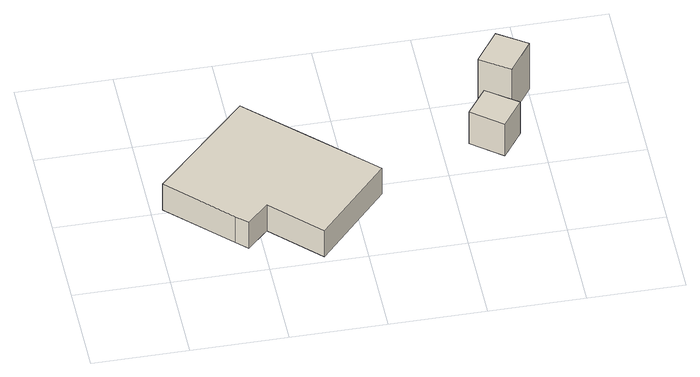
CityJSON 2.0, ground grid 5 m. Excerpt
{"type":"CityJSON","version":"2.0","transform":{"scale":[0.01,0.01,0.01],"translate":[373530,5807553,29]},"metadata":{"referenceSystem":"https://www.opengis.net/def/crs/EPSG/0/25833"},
"CityObjects":{
"building1":{"type":"Building","attributes":{"Gemeindeschluessel":"11000006","BezugspunktDach":"2200","function":"31001_1000","measuredHeight":2.97,"storeysAboveGround":1},"address":[{"country":"Germany","locality":"Berlin","thoroughfareNumber":"58 (1)","thoroughfareName":"Stölpchenweg"}],"geometry":[{"type":"Solid","lod":"1","boundaries":[[[[0,1,2,3,4,5,6,7]],[[8,9,10,11,12,13,14,15]],[[8,15,7,6]],[[9,8,6,5]],[[10,9,5,4]],[[11,10,4,3]],[[12,11,3,2]],[[13,12,2,1]],[[14,13,1,0]],[[15,14,0,7]]]]}]},
"building2":{"type":"Building","attributes":{"Gemeindeschluessel":"11000006","BezugspunktDach":"2200","function":"31001_1310","measuredHeight":2.12,"storeysAboveGround":1},"address":[{"country":"Germany","locality":"Berlin","thoroughfareNumber":"62 (3)","thoroughfareName":"Stölpchenweg"}],"geometry":[{"type":"Solid","lod":"1","boundaries":[[[[16,17,18,19]],[[20,21,22,23]],[[20,23,19,18]],[[21,20,18,17]],[[22,21,17,16]],[[23,22,16,19]]]]}]},
"building3":{"type":"Building","attributes":{"Gemeindeschluessel":"11000006","BezugspunktDach":"2200","function":"31001_1310","measuredHeight":3.08,"storeysAboveGround":1},"address":[{"country":"Germany","locality":"Berlin","thoroughfareNumber":"62 (1)","thoroughfareName":"Stölpchenweg"}],"geometry":[{"type":"Solid","lod":"1","boundaries":[[[[24,25,26,27]],[[28,29,30,31]],[[28,31,27,26]],[[29,28,26,25]],[[30,29,25,24]],[[31,30,24,27]]]]}]}
},
"vertices":[
[368,225,272],[426,170,272],[537,279,272],[782,39,272],[1148,432,272],[845,721,272],[543,1010,272],[59,525,272],[543,1010,98],[845,721,98],[1148,432,98],[782,39,98],[537,279,98],[426,170,98],[368,225,98],[59,525,98],
[1795,579,320],[1900,724,320],[1741,842,320],[1636,700,320],[1741,842,108],[1900,724,108],[1795,579,108],[1636,700,108],
[1886,872,408],[2007,1041,408],[1855,1143,408],[1736,976,408],[1855,1143,99],[2007,1041,99],[1886,872,99],[1736,976,99]
]}
